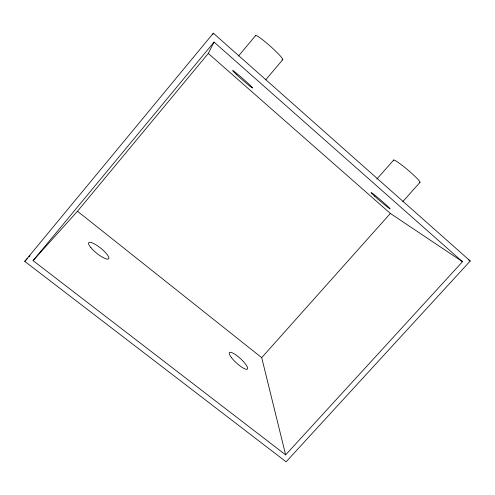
<?xml version="1.0" encoding="UTF-8"?>
<svg xmlns="http://www.w3.org/2000/svg" width="495" height="495" viewBox="0 0 495 495"><rect width="100%" height="100%" fill="white"/><g stroke="black" fill="none" stroke-linecap="round" stroke-linejoin="round"><path stroke-width="0.74" d="M212.782 34.594L213.345 33.184L470.25 261.001L286.122 461.816L24.75 261.366L213.345 33.184M33.078 260.636L77.492 211.254L208.29 53.435L214.063 42.075L462.479 261.707L285.64 454.874L33.078 260.636L214.063 42.075M238.522 56.009L255.624 35.535M265.704 79.831L282.626 59.784M376.819 179.103L393.704 159.99M285.64 454.874L261.707 357.668L390.363 213.45L462.479 261.707M402.812 201.601L420.007 182.339M24.75 261.366L27.386 258.569M28.964 256.893L30.022 255.773M468.301 259.739L470.25 261.001M77.492 211.254L261.707 357.668M208.29 53.435L390.363 213.45M393.772 160.844A17.3 1.664 40.2 0 1 406.884 169.16A17.3 1.664 40.2 0 1 419.704 182.482M255.581 35.943A18.173 1.819 41.7 0 1 270.969 46.802A18.173 1.819 41.7 0 1 282.008 59.678M90.894 247.661A12.796 3.236 38.8 0 0 108.244 259.009A12.796 3.236 38.8 0 0 96.952 245.421A12.796 3.236 38.8 0 0 90.894 247.661M231.53 357.712A12.202 2.97 42.5 0 0 247.178 369.221A12.202 2.97 42.5 0 0 236.616 355.435A12.202 2.97 42.5 0 0 231.53 357.712M374.678 196.23A12.61 0.551 40.6 0 0 390.066 208.902A12.61 0.551 40.6 0 0 376.986 196.967A12.61 0.551 40.6 0 0 374.678 196.23M236.789 74.819A13.241 0.6 41.2 0 0 252.549 88.017A13.241 0.6 41.2 0 0 238.571 74.999A13.241 0.6 41.2 0 0 236.789 74.819"/></g></svg>
